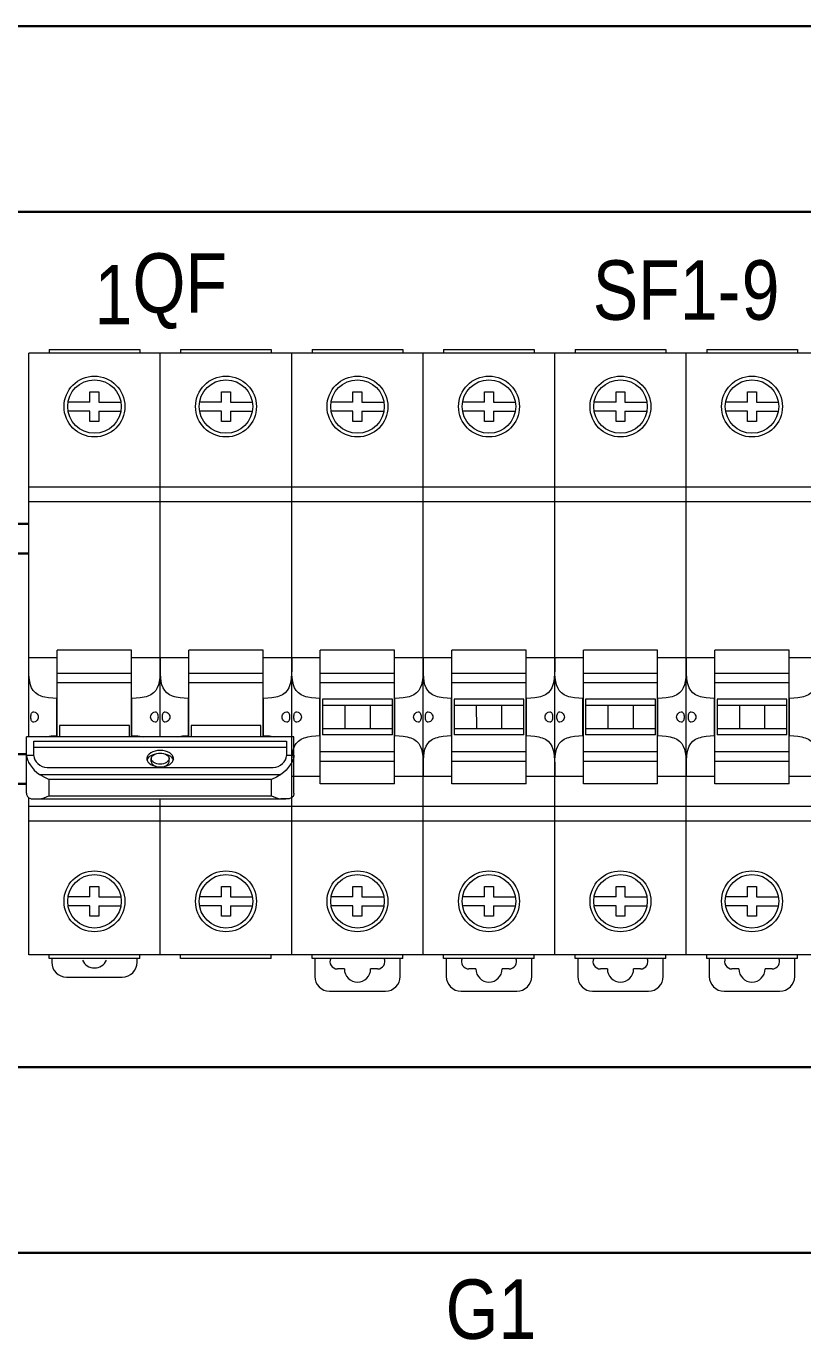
# Model space of a CAD drawing. Header units: millimetres. Extents: x -6000 to 26000, y -6000 to 26000.
# Drawn here: x 86.14 to 100.68, y -4321.09 to -4296.5 of the extents above; entities that cross this region are included whole.
import ezdxf

# ---------------------------------------------------------------- set-up
doc = ezdxf.new("R2010")
doc.units = ezdxf.units.MM
doc.header["$MEASUREMENT"] = 0
for name, color, linetype, lineweight in [('Чертеж и Рисунок_Ном._пера__1', 7, 'Continuous', 15), ('Чертеж и Рисунок_Ном._пера__21', 7, 'Continuous', 30), ('Чертеж и Рисунок_Ном._пера__7', 7, 'Continuous', 15)]:
    doc.layers.add(name, color=color, linetype=linetype, lineweight=lineweight)
doc.styles.add('СГЕНЕРИР_СТИЛЬ_1', font='')
doc.styles.get('СГЕНЕРИР_СТИЛЬ_1').set_extended_font_data('Arial Narrow')

msp = doc.modelspace()

# ---------------------------------------------------------------- linework, layer by layer
at = {"layer": 'Чертеж и Рисунок_Ном._пера__21', "color": 7, "linetype": 'Continuous', "lineweight": 30}
for p, q in [((84.398, -4296.501), (155.339, -4296.501)), ((155.339, -4299.978), (84.398, -4299.978)), ((85.094, -4305.819), (86.187, -4305.819)), ((85.094, -4306.375), (86.187, -4306.375)), ((86.145, -4310.131), (85.094, -4310.131)), ((86.145, -4310.688), (85.094, -4310.688)), ((84.398, -4315.992), (155.339, -4315.992)), ((155.339, -4319.469), (84.398, -4319.469))]:
    msp.add_line(p, q, dxfattribs=at)
at = {"layer": 'Чертеж и Рисунок_Ном._пера__7', "color": 7, "linetype": 'Continuous', "lineweight": 15}
for p, q in [((86.569, -4302.55), (86.569, -4302.62)), ((86.569, -4302.55), (88.266, -4302.55)), ((88.266, -4302.55), (88.266, -4302.62)), ((89.031, -4302.55), (89.031, -4302.62)), ((89.031, -4302.55), (90.728, -4302.55)), ((90.728, -4302.55), (90.728, -4302.62)), ((90.728, -4302.55), (90.728, -4302.62)), ((91.493, -4302.55), (91.493, -4302.62)), ((91.493, -4302.55), (93.19, -4302.55)), ((93.19, -4302.55), (93.19, -4302.62)), ((93.955, -4302.55), (93.955, -4302.62)), ((93.955, -4302.55), (95.652, -4302.55)), ((95.652, -4302.55), (95.652, -4302.62)), ((96.418, -4302.55), (96.418, -4302.62)), ((96.418, -4302.55), (98.115, -4302.55)), ((98.115, -4302.55), (98.115, -4302.62)), ((98.88, -4302.55), (98.88, -4302.62)), ((98.88, -4302.55), (100.577, -4302.55)), ((100.577, -4302.55), (100.577, -4302.62)), ((86.187, -4309.804), (86.187, -4302.62)), ((91.111, -4302.62), (86.187, -4302.62)), ((88.649, -4309.804), (88.649, -4302.62)), ((91.111, -4313.887), (91.111, -4302.62)), ((93.573, -4302.62), (91.111, -4302.62)), ((91.111, -4309.804), (91.111, -4302.62)), ((93.573, -4313.887), (93.573, -4302.62)), ((93.573, -4313.887), (93.573, -4302.62)), ((96.035, -4302.62), (93.573, -4302.62)), ((96.035, -4313.887), (96.035, -4302.62)), ((96.035, -4313.887), (96.035, -4302.62)), ((98.497, -4302.62), (96.035, -4302.62)), ((98.497, -4313.887), (98.497, -4302.62)), ((98.497, -4313.887), (98.497, -4302.62)), ((100.959, -4302.62), (98.497, -4302.62)), ((87.334, -4303.538), (86.924, -4303.538)), ((87.334, -4303.538), (87.334, -4303.343)), ((87.334, -4303.343), (87.501, -4303.343)), ((87.501, -4303.343), (87.501, -4303.538)), ((87.501, -4303.538), (87.912, -4303.538)), ((89.796, -4303.538), (89.386, -4303.538)), ((89.796, -4303.538), (89.796, -4303.343)), ((89.796, -4303.343), (89.963, -4303.343)), ((89.963, -4303.343), (89.963, -4303.538)), ((89.963, -4303.538), (90.374, -4303.538)), ((92.258, -4303.538), (91.848, -4303.538)), ((92.258, -4303.538), (92.258, -4303.343)), ((92.258, -4303.343), (92.425, -4303.343)), ((92.425, -4303.343), (92.425, -4303.538)), ((92.425, -4303.538), (92.836, -4303.538)), ((94.72, -4303.538), (94.31, -4303.538)), ((94.72, -4303.538), (94.72, -4303.343)), ((94.72, -4303.343), (94.887, -4303.343)), ((94.887, -4303.343), (94.887, -4303.538)), ((94.887, -4303.538), (95.298, -4303.538)), ((97.183, -4303.538), (96.772, -4303.538)), ((97.183, -4303.538), (97.183, -4303.343)), ((97.183, -4303.343), (97.349, -4303.343)), ((97.349, -4303.343), (97.349, -4303.538)), ((97.349, -4303.538), (97.76, -4303.538)), ((99.645, -4303.538), (99.234, -4303.538)), ((99.645, -4303.538), (99.645, -4303.343)), ((99.645, -4303.343), (99.812, -4303.343)), ((99.812, -4303.343), (99.812, -4303.538)), ((99.812, -4303.538), (100.222, -4303.538)), ((87.334, -4303.705), (86.924, -4303.705)), ((87.334, -4303.899), (87.334, -4303.705)), ((87.501, -4303.705), (87.501, -4303.899)), ((87.501, -4303.705), (87.912, -4303.705)), ((89.796, -4303.705), (89.386, -4303.705)), ((89.796, -4303.899), (89.796, -4303.705)), ((89.963, -4303.705), (89.963, -4303.899)), ((89.963, -4303.705), (90.374, -4303.705)), ((92.258, -4303.705), (91.848, -4303.705)), ((92.258, -4303.899), (92.258, -4303.705)), ((92.425, -4303.705), (92.425, -4303.899)), ((92.425, -4303.705), (92.836, -4303.705)), ((94.72, -4303.705), (94.31, -4303.705)), ((94.72, -4303.899), (94.72, -4303.705)), ((94.887, -4303.705), (94.887, -4303.899)), ((94.887, -4303.705), (95.298, -4303.705)), ((97.183, -4303.705), (96.772, -4303.705)), ((97.183, -4303.899), (97.183, -4303.705)), ((97.349, -4303.705), (97.349, -4303.899)), ((97.349, -4303.705), (97.76, -4303.705)), ((99.645, -4303.705), (99.234, -4303.705)), ((99.645, -4303.899), (99.645, -4303.705)), ((99.812, -4303.705), (99.812, -4303.899)), ((99.812, -4303.705), (100.222, -4303.705)), ((87.501, -4303.899), (87.334, -4303.899)), ((89.963, -4303.899), (89.796, -4303.899)), ((92.425, -4303.899), (92.258, -4303.899)), ((94.887, -4303.899), (94.72, -4303.899)), ((97.349, -4303.899), (97.183, -4303.899)), ((99.812, -4303.899), (99.645, -4303.899)), ((86.187, -4305.124), (91.111, -4305.124)), ((91.111, -4305.124), (93.573, -4305.124)), ((93.573, -4305.124), (96.035, -4305.124)), ((96.035, -4305.124), (98.497, -4305.124)), ((98.497, -4305.124), (100.959, -4305.124)), ((91.111, -4305.402), (86.187, -4305.402)), ((93.573, -4305.402), (91.111, -4305.402)), ((96.035, -4305.402), (93.573, -4305.402)), ((98.497, -4305.402), (96.035, -4305.402)), ((100.959, -4305.402), (98.497, -4305.402)), ((86.722, -4309.804), (86.722, -4308.182)), ((88.113, -4308.182), (86.722, -4308.182)), ((88.113, -4309.804), (88.113, -4308.182)), ((90.575, -4308.182), (89.184, -4308.182)), ((89.184, -4309.804), (89.184, -4308.182)), ((90.575, -4309.804), (90.575, -4308.182)), ((91.646, -4310.686), (91.646, -4308.182)), ((93.037, -4308.182), (91.646, -4308.182)), ((93.037, -4310.686), (93.037, -4308.182)), ((94.108, -4310.686), (94.108, -4308.182)), ((95.499, -4308.182), (94.108, -4308.182)), ((95.499, -4310.686), (95.499, -4308.182)), ((96.571, -4310.686), (96.571, -4308.182)), ((97.962, -4308.182), (96.571, -4308.182)), ((97.962, -4310.686), (97.962, -4308.182)), ((99.033, -4310.686), (99.033, -4308.182)), ((100.424, -4308.182), (99.033, -4308.182)), ((100.424, -4310.686), (100.424, -4308.182)), ((86.187, -4308.321), (86.722, -4308.321)), ((88.113, -4308.321), (89.184, -4308.321)), ((90.575, -4308.321), (91.111, -4308.321)), ((91.111, -4308.321), (91.646, -4308.321)), ((93.037, -4308.321), (93.573, -4308.321)), ((93.573, -4308.321), (94.108, -4308.321)), ((95.499, -4308.321), (96.035, -4308.321)), ((96.035, -4308.321), (96.571, -4308.321)), ((97.962, -4308.321), (98.497, -4308.321)), ((98.497, -4308.321), (99.033, -4308.321)), ((100.424, -4308.321), (100.959, -4308.321)), ((86.722, -4308.615), (88.113, -4308.615)), ((89.184, -4308.615), (90.575, -4308.615)), ((91.646, -4308.615), (93.037, -4308.615)), ((94.108, -4308.615), (95.499, -4308.615)), ((96.571, -4308.615), (97.962, -4308.615)), ((99.033, -4308.615), (100.424, -4308.615)), ((86.722, -4308.786), (88.113, -4308.786)), ((89.184, -4308.786), (90.575, -4308.786)), ((91.646, -4308.786), (93.037, -4308.786)), ((94.108, -4308.786), (95.499, -4308.786)), ((96.571, -4308.786), (97.962, -4308.786)), ((99.033, -4308.786), (100.424, -4308.786)), ((86.715, -4309.783), (86.715, -4309.085)), ((86.722, -4309.085), (86.715, -4309.085)), ((88.12, -4309.085), (88.113, -4309.085)), ((88.12, -4309.783), (88.12, -4309.085)), ((89.184, -4309.085), (89.177, -4309.085)), ((89.177, -4309.783), (89.177, -4309.085)), ((90.582, -4309.085), (90.575, -4309.085)), ((90.582, -4309.783), (90.582, -4309.085)), ((91.639, -4309.783), (91.639, -4309.085)), ((91.646, -4309.085), (91.639, -4309.085)), ((91.688, -4309.101), (91.688, -4309.219)), ((92.996, -4309.101), (91.688, -4309.101)), ((91.688, -4309.219), (91.688, -4309.768)), ((91.855, -4309.219), (91.688, -4309.219)), ((92.578, -4309.219), (91.855, -4309.219)), ((92.105, -4309.219), (92.106, -4309.65)), ((92.996, -4309.219), (92.578, -4309.219)), ((92.578, -4309.219), (92.578, -4309.65)), ((92.996, -4309.219), (92.996, -4309.101)), ((92.996, -4309.768), (92.996, -4309.219)), ((93.044, -4309.085), (93.037, -4309.085)), ((93.044, -4309.783), (93.044, -4309.085)), ((94.101, -4309.783), (94.101, -4309.085)), ((94.108, -4309.085), (94.101, -4309.085)), ((94.15, -4309.101), (94.15, -4309.219)), ((95.458, -4309.101), (94.15, -4309.101)), ((94.15, -4309.219), (94.15, -4309.768)), ((94.317, -4309.219), (94.15, -4309.219)), ((95.04, -4309.219), (94.317, -4309.219)), ((94.567, -4309.219), (94.568, -4309.65)), ((95.458, -4309.219), (95.04, -4309.219)), ((95.04, -4309.219), (95.04, -4309.65)), ((95.458, -4309.219), (95.458, -4309.101)), ((95.458, -4309.768), (95.458, -4309.219)), ((95.506, -4309.085), (95.499, -4309.085)), ((95.506, -4309.783), (95.506, -4309.085)), ((96.564, -4309.783), (96.564, -4309.085)), ((96.571, -4309.085), (96.564, -4309.085)), ((96.612, -4309.101), (96.612, -4309.219)), ((97.92, -4309.101), (96.612, -4309.101)), ((96.612, -4309.219), (96.612, -4309.768)), ((96.779, -4309.219), (96.612, -4309.219)), ((97.502, -4309.219), (96.779, -4309.219)), ((97.03, -4309.219), (97.03, -4309.65)), ((97.92, -4309.219), (97.502, -4309.219)), ((97.502, -4309.219), (97.502, -4309.65)), ((97.92, -4309.219), (97.92, -4309.101)), ((97.92, -4309.768), (97.92, -4309.219)), ((97.968, -4309.085), (97.962, -4309.085)), ((97.968, -4309.783), (97.968, -4309.085)), ((99.026, -4309.783), (99.026, -4309.085)), ((99.033, -4309.085), (99.026, -4309.085)), ((99.074, -4309.101), (99.074, -4309.219)), ((100.382, -4309.101), (99.074, -4309.101)), ((99.074, -4309.219), (99.074, -4309.768)), ((99.241, -4309.219), (99.074, -4309.219)), ((99.965, -4309.219), (99.241, -4309.219)), ((99.492, -4309.219), (99.492, -4309.65)), ((99.965, -4309.219), (99.964, -4309.65)), ((100.382, -4309.219), (99.965, -4309.219)), ((100.382, -4309.219), (100.382, -4309.101)), ((100.382, -4309.768), (100.382, -4309.219)), ((100.431, -4309.085), (100.424, -4309.085)), ((100.431, -4309.783), (100.431, -4309.085)), ((86.764, -4309.596), (86.764, -4309.804)), ((88.072, -4309.596), (86.764, -4309.596)), ((88.072, -4309.804), (88.072, -4309.596)), ((90.534, -4309.596), (89.226, -4309.596)), ((89.226, -4309.596), (89.226, -4309.804)), ((90.534, -4309.804), (90.534, -4309.596)), ((91.688, -4309.65), (92.996, -4309.65)), ((94.15, -4309.65), (95.458, -4309.65)), ((96.612, -4309.65), (97.92, -4309.65)), ((99.074, -4309.65), (100.382, -4309.65)), ((86.145, -4310.859), (86.145, -4309.804)), ((91.153, -4309.804), (86.145, -4309.804)), ((86.284, -4310.164), (86.284, -4309.889)), ((86.284, -4309.889), (91.013, -4309.889)), ((86.715, -4309.783), (86.722, -4309.783)), ((88.113, -4309.783), (88.12, -4309.783)), ((89.177, -4309.783), (89.184, -4309.783)), ((90.575, -4309.783), (90.582, -4309.783)), ((91.013, -4309.889), (91.013, -4310.164)), ((91.153, -4310.859), (91.153, -4309.804)), ((91.639, -4309.783), (91.646, -4309.783)), ((92.996, -4309.768), (91.688, -4309.768)), ((93.037, -4309.783), (93.044, -4309.783)), ((94.101, -4309.783), (94.108, -4309.783)), ((95.458, -4309.768), (94.15, -4309.768)), ((95.499, -4309.783), (95.506, -4309.783)), ((96.564, -4309.783), (96.571, -4309.783)), ((97.92, -4309.768), (96.612, -4309.768)), ((97.962, -4309.783), (97.968, -4309.783)), ((99.026, -4309.783), (99.033, -4309.783)), ((100.382, -4309.768), (99.074, -4309.768)), ((100.424, -4309.783), (100.431, -4309.783)), ((86.145, -4310.146), (86.284, -4310.146)), ((86.284, -4309.999), (91.013, -4309.999)), ((91.013, -4310.146), (91.153, -4310.146)), ((93.037, -4310.085), (91.646, -4310.085)), ((95.499, -4310.085), (94.108, -4310.085)), ((97.962, -4310.085), (96.571, -4310.085)), ((100.424, -4310.085), (99.033, -4310.085)), ((86.534, -4310.381), (90.763, -4310.381)), ((88.482, -4310.268), (88.482, -4310.213)), ((88.816, -4310.268), (88.816, -4310.213)), ((91.646, -4310.261), (93.037, -4310.261)), ((94.108, -4310.261), (95.499, -4310.261)), ((96.571, -4310.261), (97.962, -4310.261)), ((99.033, -4310.261), (100.424, -4310.261)), ((86.388, -4310.509), (90.909, -4310.509)), ((86.562, -4310.607), (86.562, -4310.911)), ((90.735, -4310.607), (86.562, -4310.607)), ((90.735, -4310.911), (90.735, -4310.607)), ((91.646, -4310.548), (91.111, -4310.548)), ((93.037, -4310.686), (91.646, -4310.686)), ((93.573, -4310.548), (93.037, -4310.548)), ((94.108, -4310.548), (93.573, -4310.548)), ((95.499, -4310.686), (94.108, -4310.686)), ((96.035, -4310.548), (95.499, -4310.548)), ((96.571, -4310.548), (96.035, -4310.548)), ((97.962, -4310.686), (96.571, -4310.686)), ((98.497, -4310.548), (97.962, -4310.548)), ((99.033, -4310.548), (98.497, -4310.548)), ((100.424, -4310.686), (99.033, -4310.686)), ((100.959, -4310.548), (100.424, -4310.548)), ((86.187, -4313.887), (86.187, -4310.945)), ((86.562, -4310.911), (90.735, -4310.911)), ((91.111, -4313.887), (91.111, -4310.944)), ((86.187, -4311.105), (91.111, -4311.105)), ((86.296, -4310.969), (86.388, -4310.963)), ((86.296, -4310.969), (91.002, -4310.969)), ((86.388, -4310.963), (90.909, -4310.963)), ((88.649, -4313.887), (88.649, -4310.969)), ((91.002, -4310.969), (90.909, -4310.963)), ((91.111, -4311.105), (93.573, -4311.105)), ((93.573, -4311.105), (96.035, -4311.105)), ((96.035, -4311.105), (98.497, -4311.105)), ((98.497, -4311.105), (100.959, -4311.105)), ((91.111, -4311.383), (86.187, -4311.383)), ((93.573, -4311.383), (91.111, -4311.383)), ((96.035, -4311.383), (93.573, -4311.383)), ((98.497, -4311.383), (96.035, -4311.383)), ((100.959, -4311.383), (98.497, -4311.383)), ((87.334, -4312.607), (87.501, -4312.607)), ((87.334, -4312.802), (87.334, -4312.607)), ((87.501, -4312.607), (87.501, -4312.802)), ((89.796, -4312.607), (89.963, -4312.607)), ((89.796, -4312.802), (89.796, -4312.607)), ((89.963, -4312.607), (89.963, -4312.802)), ((92.258, -4312.607), (92.425, -4312.607)), ((92.258, -4312.802), (92.258, -4312.607)), ((92.425, -4312.607), (92.425, -4312.802)), ((94.72, -4312.607), (94.887, -4312.607)), ((94.72, -4312.802), (94.72, -4312.607)), ((94.887, -4312.607), (94.887, -4312.802)), ((97.183, -4312.607), (97.349, -4312.607)), ((97.183, -4312.802), (97.183, -4312.607)), ((97.349, -4312.607), (97.349, -4312.802)), ((99.645, -4312.607), (99.812, -4312.607)), ((99.645, -4312.802), (99.645, -4312.607)), ((99.812, -4312.607), (99.812, -4312.802)), ((87.334, -4312.802), (86.924, -4312.802)), ((87.501, -4312.802), (87.912, -4312.802)), ((89.796, -4312.802), (89.386, -4312.802)), ((89.963, -4312.802), (90.374, -4312.802)), ((92.258, -4312.802), (91.848, -4312.802)), ((92.425, -4312.802), (92.836, -4312.802)), ((94.72, -4312.802), (94.31, -4312.802)), ((94.887, -4312.802), (95.298, -4312.802)), ((97.183, -4312.802), (96.772, -4312.802)), ((97.349, -4312.802), (97.76, -4312.802)), ((99.645, -4312.802), (99.234, -4312.802)), ((99.812, -4312.802), (100.222, -4312.802)), ((87.334, -4312.969), (86.924, -4312.969)), ((87.334, -4313.164), (87.334, -4312.969)), ((87.501, -4312.969), (87.912, -4312.969)), ((87.501, -4312.969), (87.501, -4313.164)), ((89.796, -4312.969), (89.386, -4312.969)), ((89.796, -4313.164), (89.796, -4312.969)), ((89.963, -4312.969), (90.374, -4312.969)), ((89.963, -4312.969), (89.963, -4313.164)), ((92.258, -4312.969), (91.848, -4312.969)), ((92.258, -4313.164), (92.258, -4312.969)), ((92.425, -4312.969), (92.836, -4312.969)), ((92.425, -4312.969), (92.425, -4313.164)), ((94.72, -4312.969), (94.31, -4312.969)), ((94.72, -4313.164), (94.72, -4312.969)), ((94.887, -4312.969), (95.298, -4312.969)), ((94.887, -4312.969), (94.887, -4313.164)), ((97.183, -4312.969), (96.772, -4312.969)), ((97.183, -4313.164), (97.183, -4312.969)), ((97.349, -4312.969), (97.76, -4312.969)), ((97.349, -4312.969), (97.349, -4313.164)), ((99.645, -4312.969), (99.234, -4312.969)), ((99.645, -4313.164), (99.645, -4312.969)), ((99.812, -4312.969), (100.222, -4312.969)), ((99.812, -4312.969), (99.812, -4313.164)), ((87.501, -4313.164), (87.334, -4313.164)), ((89.963, -4313.164), (89.796, -4313.164)), ((92.425, -4313.164), (92.258, -4313.164)), ((94.887, -4313.164), (94.72, -4313.164)), ((97.349, -4313.164), (97.183, -4313.164)), ((99.812, -4313.164), (99.645, -4313.164)), ((91.111, -4313.887), (86.187, -4313.887)), ((86.569, -4313.956), (86.569, -4313.887)), ((88.266, -4313.956), (88.266, -4313.887)), ((89.031, -4313.956), (89.031, -4313.887)), ((90.728, -4313.956), (90.728, -4313.887)), ((93.573, -4313.887), (91.111, -4313.887)), ((91.493, -4313.956), (91.493, -4313.887)), ((93.19, -4313.956), (93.19, -4313.887)), ((96.035, -4313.887), (93.573, -4313.887)), ((93.955, -4313.956), (93.955, -4313.887)), ((95.652, -4313.956), (95.652, -4313.887)), ((98.497, -4313.887), (96.035, -4313.887)), ((96.418, -4313.956), (96.418, -4313.887)), ((98.115, -4313.956), (98.115, -4313.887)), ((100.959, -4313.887), (98.497, -4313.887)), ((98.88, -4313.956), (98.88, -4313.887)), ((100.577, -4313.956), (100.577, -4313.887)), ((88.266, -4313.956), (86.569, -4313.956)), ((86.618, -4313.956), (86.618, -4314.026)), ((88.218, -4314.026), (88.218, -4313.956)), ((90.728, -4313.956), (89.031, -4313.956)), ((93.19, -4313.956), (91.493, -4313.956)), ((91.542, -4313.956), (91.542, -4314.29)), ((93.142, -4314.29), (93.142, -4313.956)), ((95.652, -4313.956), (93.955, -4313.956)), ((94.004, -4313.956), (94.004, -4314.29)), ((95.604, -4314.29), (95.604, -4313.956)), ((98.115, -4313.956), (96.418, -4313.956)), ((96.466, -4313.956), (96.466, -4314.29)), ((98.066, -4314.29), (98.066, -4313.956)), ((100.577, -4313.956), (98.88, -4313.956)), ((98.928, -4313.956), (98.928, -4314.29)), ((100.528, -4314.29), (100.528, -4313.956)), ((86.896, -4314.304), (87.939, -4314.304)), ((92.096, -4314.151), (91.966, -4314.151)), ((92.717, -4314.151), (92.588, -4314.151)), ((94.558, -4314.151), (94.428, -4314.151)), ((95.18, -4314.151), (95.05, -4314.151)), ((97.02, -4314.151), (96.89, -4314.151)), ((97.642, -4314.151), (97.512, -4314.151)), ((99.482, -4314.151), (99.353, -4314.151)), ((100.104, -4314.151), (99.974, -4314.151)), ((91.82, -4314.568), (92.864, -4314.568)), ((94.282, -4314.568), (95.326, -4314.568)), ((96.744, -4314.568), (97.788, -4314.568)), ((99.206, -4314.568), (100.25, -4314.568))]:
    msp.add_line(p, q, dxfattribs=at)
at = {"layer": 'Чертеж и Рисунок_Ном._пера__7', "color": 7, "linetype": 'Continuous', "lineweight": 15, "flags": 128}
for points in [[(86.715, -4309.085), (86.636, -4309.083), (86.559, -4309.076), (86.487, -4309.063), (86.452, -4309.054), (86.42, -4309.044), (86.361, -4309.017), (86.312, -4308.982), (86.272, -4308.939), (86.242, -4308.889), (86.22, -4308.832), (86.205, -4308.769), (86.196, -4308.701), (86.191, -4308.63), (86.188, -4308.555), (86.187, -4308.478), (86.187, -4308.4), (86.187, -4308.321)], [(88.649, -4308.321), (88.649, -4308.4), (88.648, -4308.478), (88.647, -4308.555), (88.645, -4308.63), (88.64, -4308.701), (88.63, -4308.769), (88.616, -4308.832), (88.594, -4308.889), (88.564, -4308.939), (88.524, -4308.982), (88.474, -4309.017), (88.416, -4309.044), (88.383, -4309.054), (88.349, -4309.063), (88.276, -4309.076), (88.199, -4309.083), (88.12, -4309.085)], [(89.177, -4309.085), (89.098, -4309.083), (89.021, -4309.076), (88.949, -4309.063), (88.914, -4309.054), (88.882, -4309.044), (88.823, -4309.017), (88.774, -4308.982), (88.734, -4308.939), (88.704, -4308.889), (88.682, -4308.832), (88.667, -4308.769), (88.658, -4308.701), (88.653, -4308.63), (88.65, -4308.555), (88.649, -4308.478), (88.649, -4308.4), (88.649, -4308.321)], [(91.111, -4308.321), (91.111, -4308.4), (91.111, -4308.478), (91.11, -4308.555), (91.107, -4308.63), (91.102, -4308.701), (91.092, -4308.769), (91.078, -4308.832), (91.056, -4308.889), (91.026, -4308.939), (90.986, -4308.982), (90.936, -4309.017), (90.878, -4309.044), (90.845, -4309.054), (90.811, -4309.063), (90.738, -4309.076), (90.661, -4309.083), (90.582, -4309.085)], [(91.639, -4309.085), (91.56, -4309.083), (91.484, -4309.076), (91.411, -4309.063), (91.377, -4309.054), (91.344, -4309.044), (91.285, -4309.017), (91.236, -4308.982), (91.196, -4308.939), (91.166, -4308.889), (91.144, -4308.832), (91.129, -4308.769), (91.12, -4308.701), (91.115, -4308.63), (91.112, -4308.555), (91.111, -4308.478), (91.111, -4308.321)], [(93.573, -4308.321), (93.573, -4308.478), (93.572, -4308.555), (93.569, -4308.63), (93.564, -4308.701), (93.555, -4308.769), (93.54, -4308.832), (93.518, -4308.889), (93.488, -4308.939), (93.448, -4308.982), (93.398, -4309.017), (93.34, -4309.044), (93.307, -4309.054), (93.273, -4309.063), (93.2, -4309.076), (93.123, -4309.083), (93.044, -4309.085)], [(94.101, -4309.085), (94.023, -4309.083), (93.946, -4309.076), (93.873, -4309.063), (93.839, -4309.054), (93.806, -4309.044), (93.747, -4309.017), (93.698, -4308.982), (93.658, -4308.939), (93.628, -4308.889), (93.606, -4308.832), (93.591, -4308.769), (93.582, -4308.701), (93.577, -4308.63), (93.574, -4308.555), (93.573, -4308.478), (93.573, -4308.321)], [(96.035, -4308.321), (96.035, -4308.478), (96.034, -4308.555), (96.031, -4308.63), (96.026, -4308.701), (96.017, -4308.769), (96.002, -4308.832), (95.98, -4308.889), (95.95, -4308.939), (95.91, -4308.982), (95.861, -4309.017), (95.802, -4309.044), (95.769, -4309.054), (95.735, -4309.063), (95.662, -4309.076), (95.585, -4309.083), (95.506, -4309.085)], [(96.564, -4309.085), (96.485, -4309.083), (96.408, -4309.076), (96.335, -4309.063), (96.301, -4309.054), (96.268, -4309.044), (96.209, -4309.017), (96.16, -4308.982), (96.12, -4308.939), (96.09, -4308.889), (96.068, -4308.832), (96.053, -4308.769), (96.044, -4308.701), (96.039, -4308.63), (96.036, -4308.555), (96.035, -4308.478), (96.035, -4308.321)], [(98.497, -4308.321), (98.497, -4308.478), (98.496, -4308.555), (98.493, -4308.63), (98.488, -4308.701), (98.479, -4308.769), (98.464, -4308.832), (98.442, -4308.889), (98.412, -4308.939), (98.372, -4308.982), (98.323, -4309.017), (98.264, -4309.044), (98.231, -4309.054), (98.197, -4309.063), (98.124, -4309.076), (98.047, -4309.083), (97.968, -4309.085)], [(99.026, -4309.085), (98.947, -4309.083), (98.87, -4309.076), (98.797, -4309.063), (98.763, -4309.054), (98.73, -4309.044), (98.671, -4309.017), (98.622, -4308.982), (98.582, -4308.939), (98.552, -4308.889), (98.53, -4308.832), (98.515, -4308.769), (98.506, -4308.701), (98.501, -4308.63), (98.498, -4308.555), (98.497, -4308.478), (98.497, -4308.321)], [(100.959, -4308.321), (100.959, -4308.478), (100.958, -4308.555), (100.955, -4308.63), (100.95, -4308.701), (100.941, -4308.769), (100.926, -4308.832), (100.904, -4308.889), (100.874, -4308.939), (100.834, -4308.982), (100.785, -4309.017), (100.726, -4309.044), (100.693, -4309.054), (100.659, -4309.063), (100.586, -4309.076), (100.51, -4309.083), (100.431, -4309.085)], [(86.227, -4309.434), (86.228, -4309.414), (86.231, -4309.395), (86.235, -4309.377), (86.241, -4309.363), (86.249, -4309.351), (86.258, -4309.343), (86.269, -4309.339), (86.28, -4309.337)], [(86.28, -4309.532), (86.269, -4309.53), (86.258, -4309.526), (86.249, -4309.518), (86.241, -4309.506), (86.235, -4309.491), (86.231, -4309.474), (86.228, -4309.455), (86.227, -4309.434)], [(86.28, -4309.337), (86.307, -4309.344), (86.32, -4309.351), (86.333, -4309.362), (86.346, -4309.376), (86.356, -4309.393), (86.364, -4309.412), (86.367, -4309.434)], [(86.367, -4309.434), (86.364, -4309.456), (86.356, -4309.476), (86.346, -4309.493), (86.333, -4309.507), (86.32, -4309.517), (86.307, -4309.525), (86.28, -4309.532)], [(88.469, -4309.434), (88.471, -4309.412), (88.479, -4309.393), (88.49, -4309.376), (88.502, -4309.362), (88.515, -4309.351), (88.529, -4309.344), (88.555, -4309.337)], [(88.555, -4309.532), (88.529, -4309.525), (88.515, -4309.517), (88.502, -4309.507), (88.49, -4309.493), (88.479, -4309.476), (88.471, -4309.456), (88.469, -4309.434)], [(88.555, -4309.337), (88.567, -4309.339), (88.577, -4309.343), (88.586, -4309.351), (88.594, -4309.363), (88.6, -4309.377), (88.605, -4309.395), (88.607, -4309.414), (88.608, -4309.434)], [(88.608, -4309.434), (88.607, -4309.455), (88.605, -4309.474), (88.6, -4309.491), (88.594, -4309.506), (88.586, -4309.518), (88.577, -4309.526), (88.567, -4309.53), (88.555, -4309.532)], [(88.689, -4309.434), (88.69, -4309.414), (88.693, -4309.395), (88.697, -4309.377), (88.704, -4309.363), (88.711, -4309.351), (88.721, -4309.343), (88.731, -4309.339), (88.742, -4309.337)], [(88.742, -4309.532), (88.731, -4309.53), (88.721, -4309.526), (88.711, -4309.518), (88.704, -4309.506), (88.697, -4309.491), (88.693, -4309.474), (88.69, -4309.455), (88.689, -4309.434)], [(88.742, -4309.337), (88.769, -4309.344), (88.782, -4309.351), (88.796, -4309.362), (88.808, -4309.376), (88.819, -4309.393), (88.826, -4309.412), (88.829, -4309.434)], [(88.829, -4309.434), (88.826, -4309.456), (88.819, -4309.476), (88.808, -4309.493), (88.796, -4309.507), (88.782, -4309.517), (88.769, -4309.525), (88.742, -4309.532)], [(90.931, -4309.434), (90.934, -4309.412), (90.941, -4309.393), (90.952, -4309.376), (90.964, -4309.362), (90.977, -4309.351), (90.991, -4309.344), (91.017, -4309.337)], [(90.931, -4309.434), (90.934, -4309.412), (90.941, -4309.393), (90.952, -4309.376), (90.964, -4309.362), (90.977, -4309.351), (90.991, -4309.344), (91.017, -4309.337)], [(91.017, -4309.532), (90.991, -4309.525), (90.977, -4309.517), (90.964, -4309.507), (90.952, -4309.493), (90.941, -4309.476), (90.934, -4309.456), (90.931, -4309.434)], [(91.017, -4309.532), (90.991, -4309.525), (90.977, -4309.517), (90.964, -4309.507), (90.952, -4309.493), (90.941, -4309.476), (90.934, -4309.456), (90.931, -4309.434)], [(91.017, -4309.337), (91.029, -4309.339), (91.039, -4309.343), (91.048, -4309.351), (91.056, -4309.363), (91.062, -4309.377), (91.067, -4309.395), (91.07, -4309.414), (91.07, -4309.434)], [(91.017, -4309.337), (91.029, -4309.339), (91.039, -4309.343), (91.048, -4309.351), (91.056, -4309.363), (91.062, -4309.377), (91.067, -4309.395), (91.07, -4309.414), (91.07, -4309.434)], [(91.07, -4309.434), (91.07, -4309.455), (91.067, -4309.474), (91.062, -4309.491), (91.056, -4309.506), (91.048, -4309.518), (91.039, -4309.526), (91.029, -4309.53), (91.017, -4309.532)], [(91.07, -4309.434), (91.07, -4309.455), (91.067, -4309.474), (91.062, -4309.491), (91.056, -4309.506), (91.048, -4309.518), (91.039, -4309.526), (91.029, -4309.53), (91.017, -4309.532)], [(91.151, -4309.434), (91.152, -4309.414), (91.155, -4309.395), (91.159, -4309.377), (91.166, -4309.363), (91.173, -4309.351), (91.183, -4309.343), (91.193, -4309.339), (91.204, -4309.337)], [(91.204, -4309.532), (91.193, -4309.53), (91.183, -4309.526), (91.173, -4309.518), (91.166, -4309.506), (91.159, -4309.491), (91.155, -4309.474), (91.152, -4309.455), (91.151, -4309.434)], [(91.204, -4309.337), (91.231, -4309.344), (91.244, -4309.351), (91.258, -4309.362), (91.27, -4309.376), (91.281, -4309.393), (91.288, -4309.412), (91.291, -4309.434)], [(91.291, -4309.434), (91.288, -4309.456), (91.281, -4309.476), (91.27, -4309.493), (91.258, -4309.507), (91.244, -4309.517), (91.231, -4309.525), (91.204, -4309.532)], [(93.393, -4309.434), (93.396, -4309.412), (93.403, -4309.393), (93.414, -4309.376), (93.426, -4309.362), (93.439, -4309.351), (93.453, -4309.344), (93.479, -4309.337)], [(93.479, -4309.532), (93.453, -4309.525), (93.439, -4309.517), (93.426, -4309.507), (93.414, -4309.493), (93.403, -4309.476), (93.396, -4309.456), (93.393, -4309.434)], [(93.479, -4309.337), (93.491, -4309.339), (93.501, -4309.343), (93.51, -4309.351), (93.518, -4309.363), (93.524, -4309.377), (93.529, -4309.395), (93.532, -4309.414), (93.532, -4309.434)], [(93.532, -4309.434), (93.532, -4309.455), (93.529, -4309.474), (93.524, -4309.491), (93.518, -4309.506), (93.51, -4309.518), (93.501, -4309.526), (93.491, -4309.53), (93.479, -4309.532)], [(93.613, -4309.434), (93.614, -4309.414), (93.617, -4309.395), (93.621, -4309.377), (93.628, -4309.363), (93.635, -4309.351), (93.645, -4309.343), (93.655, -4309.339), (93.666, -4309.337)], [(93.666, -4309.532), (93.655, -4309.53), (93.645, -4309.526), (93.635, -4309.518), (93.628, -4309.506), (93.621, -4309.491), (93.617, -4309.474), (93.614, -4309.455), (93.613, -4309.434)], [(93.666, -4309.337), (93.693, -4309.344), (93.706, -4309.351), (93.72, -4309.362), (93.732, -4309.376), (93.743, -4309.393), (93.75, -4309.412), (93.753, -4309.434)], [(93.753, -4309.434), (93.75, -4309.456), (93.743, -4309.476), (93.732, -4309.493), (93.72, -4309.507), (93.706, -4309.517), (93.693, -4309.525), (93.666, -4309.532)], [(95.855, -4309.434), (95.858, -4309.412), (95.865, -4309.393), (95.876, -4309.376), (95.888, -4309.362), (95.902, -4309.351), (95.915, -4309.344), (95.942, -4309.337)], [(95.942, -4309.532), (95.915, -4309.525), (95.902, -4309.517), (95.888, -4309.507), (95.876, -4309.493), (95.865, -4309.476), (95.858, -4309.456), (95.855, -4309.434)], [(95.942, -4309.337), (95.953, -4309.339), (95.963, -4309.343), (95.972, -4309.351), (95.98, -4309.363), (95.986, -4309.377), (95.991, -4309.395), (95.994, -4309.414), (95.995, -4309.434)], [(95.995, -4309.434), (95.994, -4309.455), (95.991, -4309.474), (95.986, -4309.491), (95.98, -4309.506), (95.972, -4309.518), (95.963, -4309.526), (95.953, -4309.53), (95.942, -4309.532)], [(96.075, -4309.434), (96.076, -4309.414), (96.079, -4309.395), (96.084, -4309.377), (96.09, -4309.363), (96.098, -4309.351), (96.107, -4309.343), (96.117, -4309.339), (96.128, -4309.337)], [(96.128, -4309.532), (96.117, -4309.53), (96.107, -4309.526), (96.098, -4309.518), (96.09, -4309.506), (96.084, -4309.491), (96.079, -4309.474), (96.076, -4309.455), (96.075, -4309.434)], [(96.128, -4309.337), (96.155, -4309.344), (96.168, -4309.351), (96.182, -4309.362), (96.194, -4309.376), (96.205, -4309.393), (96.212, -4309.412), (96.215, -4309.434)], [(96.215, -4309.434), (96.212, -4309.456), (96.205, -4309.476), (96.194, -4309.493), (96.182, -4309.507), (96.168, -4309.517), (96.155, -4309.525), (96.128, -4309.532)], [(98.317, -4309.434), (98.32, -4309.412), (98.327, -4309.393), (98.338, -4309.376), (98.35, -4309.362), (98.364, -4309.351), (98.377, -4309.344), (98.404, -4309.337)], [(98.404, -4309.532), (98.377, -4309.525), (98.364, -4309.517), (98.35, -4309.507), (98.338, -4309.493), (98.327, -4309.476), (98.32, -4309.456), (98.317, -4309.434)], [(98.404, -4309.337), (98.415, -4309.339), (98.425, -4309.343), (98.435, -4309.351), (98.442, -4309.363), (98.449, -4309.377), (98.453, -4309.395), (98.456, -4309.414), (98.457, -4309.434)], [(98.457, -4309.434), (98.456, -4309.455), (98.453, -4309.474), (98.449, -4309.491), (98.442, -4309.506), (98.435, -4309.518), (98.425, -4309.526), (98.415, -4309.53), (98.404, -4309.532)], [(98.537, -4309.434), (98.538, -4309.414), (98.541, -4309.395), (98.546, -4309.377), (98.552, -4309.363), (98.56, -4309.351), (98.569, -4309.343), (98.579, -4309.339), (98.591, -4309.337)], [(98.591, -4309.532), (98.579, -4309.53), (98.569, -4309.526), (98.56, -4309.518), (98.552, -4309.506), (98.546, -4309.491), (98.541, -4309.474), (98.538, -4309.455), (98.537, -4309.434)], [(98.591, -4309.337), (98.617, -4309.344), (98.631, -4309.351), (98.644, -4309.362), (98.656, -4309.376), (98.667, -4309.393), (98.674, -4309.412), (98.677, -4309.434)], [(98.677, -4309.434), (98.674, -4309.456), (98.667, -4309.476), (98.656, -4309.493), (98.644, -4309.507), (98.631, -4309.517), (98.617, -4309.525), (98.591, -4309.532)], [(86.502, -4309.803), (86.606, -4309.788), (86.715, -4309.783)], [(88.12, -4309.783), (88.23, -4309.788), (88.334, -4309.803)], [(88.964, -4309.803), (89.068, -4309.788), (89.177, -4309.783)], [(90.582, -4309.783), (90.692, -4309.788), (90.796, -4309.803)], [(91.111, -4310.548), (91.111, -4310.39), (91.112, -4310.313), (91.115, -4310.239), (91.12, -4310.167), (91.129, -4310.1), (91.144, -4310.037), (91.166, -4309.98), (91.196, -4309.929), (91.236, -4309.887), (91.285, -4309.852), (91.344, -4309.825), (91.377, -4309.815), (91.411, -4309.806), (91.484, -4309.793), (91.56, -4309.786), (91.639, -4309.783)], [(93.044, -4309.783), (93.123, -4309.786), (93.2, -4309.793), (93.273, -4309.806), (93.307, -4309.815), (93.34, -4309.825), (93.398, -4309.852), (93.448, -4309.887), (93.488, -4309.929), (93.518, -4309.98), (93.54, -4310.037), (93.555, -4310.1), (93.564, -4310.167), (93.569, -4310.239), (93.572, -4310.313), (93.573, -4310.39), (93.573, -4310.548)], [(93.573, -4310.548), (93.573, -4310.39), (93.574, -4310.313), (93.577, -4310.239), (93.582, -4310.167), (93.591, -4310.1), (93.606, -4310.037), (93.628, -4309.98), (93.658, -4309.929), (93.698, -4309.887), (93.747, -4309.852), (93.806, -4309.825), (93.839, -4309.815), (93.873, -4309.806), (93.946, -4309.793), (94.023, -4309.786), (94.101, -4309.783)], [(95.506, -4309.783), (95.585, -4309.786), (95.662, -4309.793), (95.735, -4309.806), (95.769, -4309.815), (95.802, -4309.825), (95.861, -4309.852), (95.91, -4309.887), (95.95, -4309.929), (95.98, -4309.98), (96.002, -4310.037), (96.017, -4310.1), (96.026, -4310.167), (96.031, -4310.239), (96.034, -4310.313), (96.035, -4310.39), (96.035, -4310.548)], [(96.035, -4310.548), (96.035, -4310.39), (96.036, -4310.313), (96.039, -4310.239), (96.044, -4310.167), (96.053, -4310.1), (96.068, -4310.037), (96.09, -4309.98), (96.12, -4309.929), (96.16, -4309.887), (96.209, -4309.852), (96.268, -4309.825), (96.301, -4309.815), (96.335, -4309.806), (96.408, -4309.793), (96.485, -4309.786), (96.564, -4309.783)], [(97.968, -4309.783), (98.047, -4309.786), (98.124, -4309.793), (98.197, -4309.806), (98.231, -4309.815), (98.264, -4309.825), (98.323, -4309.852), (98.372, -4309.887), (98.412, -4309.929), (98.442, -4309.98), (98.464, -4310.037), (98.479, -4310.1), (98.488, -4310.167), (98.493, -4310.239), (98.496, -4310.313), (98.497, -4310.39), (98.497, -4310.548)], [(98.497, -4310.548), (98.497, -4310.39), (98.498, -4310.313), (98.501, -4310.239), (98.506, -4310.167), (98.515, -4310.1), (98.53, -4310.037), (98.552, -4309.98), (98.582, -4309.929), (98.622, -4309.887), (98.671, -4309.852), (98.73, -4309.825), (98.763, -4309.815), (98.797, -4309.806), (98.87, -4309.793), (98.947, -4309.786), (99.026, -4309.783)], [(100.431, -4309.783), (100.51, -4309.786), (100.586, -4309.793), (100.659, -4309.806), (100.693, -4309.815), (100.726, -4309.825), (100.785, -4309.852), (100.834, -4309.887), (100.874, -4309.929), (100.904, -4309.98), (100.926, -4310.037), (100.941, -4310.1), (100.95, -4310.167), (100.955, -4310.239), (100.958, -4310.313), (100.959, -4310.39), (100.959, -4310.548)], [(86.145, -4310.146), (86.146, -4310.167), (86.15, -4310.188), (86.156, -4310.211), (86.164, -4310.234), (86.174, -4310.259), (86.186, -4310.283), (86.216, -4310.332), (86.251, -4310.381), (86.292, -4310.427), (86.338, -4310.471), (86.388, -4310.509)], [(86.284, -4310.164), (86.289, -4310.199), (86.295, -4310.217), (86.304, -4310.235), (86.327, -4310.271), (86.357, -4310.305), (86.394, -4310.335), (86.437, -4310.36), (86.485, -4310.375), (86.534, -4310.381)], [(88.649, -4310.059), (88.6, -4310.062), (88.553, -4310.071), (88.51, -4310.085), (88.472, -4310.104), (88.441, -4310.127), (88.417, -4310.154), (88.409, -4310.168), (88.403, -4310.183), (88.4, -4310.198), (88.398, -4310.213)], [(88.402, -4310.24), (88.41, -4310.221), (88.422, -4310.202), (88.438, -4310.185), (88.457, -4310.168), (88.48, -4310.154), (88.505, -4310.141), (88.563, -4310.123)], [(88.482, -4310.213), (88.483, -4310.203), (88.485, -4310.193), (88.495, -4310.174), (88.51, -4310.156), (88.531, -4310.14), (88.556, -4310.128), (88.585, -4310.118), (88.616, -4310.112), (88.649, -4310.11)], [(88.899, -4310.213), (88.898, -4310.198), (88.894, -4310.183), (88.888, -4310.168), (88.88, -4310.154), (88.857, -4310.127), (88.826, -4310.104), (88.788, -4310.085), (88.745, -4310.071), (88.698, -4310.062), (88.649, -4310.059)], [(88.649, -4310.11), (88.681, -4310.112), (88.713, -4310.118), (88.742, -4310.128), (88.767, -4310.14), (88.788, -4310.156), (88.803, -4310.174), (88.812, -4310.193), (88.815, -4310.203), (88.816, -4310.213)], [(88.734, -4310.123), (88.792, -4310.141), (88.817, -4310.154), (88.84, -4310.168), (88.859, -4310.185), (88.875, -4310.202), (88.887, -4310.221), (88.895, -4310.24)], [(90.763, -4310.381), (90.813, -4310.375), (90.86, -4310.36), (90.903, -4310.335), (90.94, -4310.305), (90.971, -4310.271), (90.994, -4310.235), (91.002, -4310.217), (91.008, -4310.199), (91.013, -4310.164)], [(91.153, -4310.146), (91.151, -4310.167), (91.148, -4310.188), (91.142, -4310.211), (91.134, -4310.234), (91.123, -4310.259), (91.111, -4310.283), (91.082, -4310.332), (91.046, -4310.381), (91.005, -4310.427), (90.96, -4310.471), (90.909, -4310.509)], [(88.398, -4310.213), (88.4, -4310.228), (88.403, -4310.243), (88.409, -4310.258), (88.417, -4310.272), (88.441, -4310.299), (88.472, -4310.322), (88.51, -4310.341), (88.553, -4310.355), (88.6, -4310.364), (88.649, -4310.367)], [(88.649, -4310.316), (88.616, -4310.314), (88.585, -4310.308), (88.556, -4310.298), (88.531, -4310.286), (88.51, -4310.27), (88.495, -4310.252), (88.485, -4310.233), (88.483, -4310.223), (88.482, -4310.213)], [(88.482, -4310.268), (88.483, -4310.281), (88.487, -4310.294), (88.494, -4310.307), (88.504, -4310.319), (88.53, -4310.34), (88.564, -4310.356)], [(88.649, -4310.367), (88.698, -4310.364), (88.745, -4310.355), (88.788, -4310.341), (88.826, -4310.322), (88.857, -4310.299), (88.88, -4310.272), (88.888, -4310.258), (88.894, -4310.243), (88.898, -4310.228), (88.899, -4310.213)], [(88.816, -4310.213), (88.815, -4310.223), (88.812, -4310.233), (88.803, -4310.252), (88.788, -4310.27), (88.767, -4310.286), (88.742, -4310.298), (88.713, -4310.308), (88.681, -4310.314), (88.649, -4310.316)], [(88.734, -4310.356), (88.768, -4310.34), (88.794, -4310.319), (88.803, -4310.307), (88.81, -4310.294), (88.814, -4310.281), (88.816, -4310.268)], [(86.562, -4310.607), (86.475, -4310.562), (86.388, -4310.509)], [(90.909, -4310.509), (90.823, -4310.562), (90.735, -4310.607)], [(86.145, -4310.859), (86.148, -4310.887), (86.151, -4310.899), (86.156, -4310.91), (86.162, -4310.921), (86.169, -4310.93), (86.178, -4310.938), (86.187, -4310.945), (86.209, -4310.956), (86.235, -4310.964), (86.264, -4310.968), (86.296, -4310.969)], [(86.388, -4310.963), (86.431, -4310.957), (86.475, -4310.945), (86.518, -4310.93), (86.562, -4310.911)], [(90.735, -4310.911), (90.779, -4310.93), (90.823, -4310.945), (90.866, -4310.957), (90.909, -4310.963)], [(91.153, -4310.859), (91.15, -4310.887), (91.146, -4310.899), (91.142, -4310.91), (91.135, -4310.921), (91.128, -4310.93), (91.12, -4310.938), (91.11, -4310.945), (91.088, -4310.956), (91.062, -4310.964), (91.034, -4310.968), (91.002, -4310.969)]]:
    msp.add_lwpolyline(points, dxfattribs=at)
at = {"layer": 'Чертеж и Рисунок_Ном._пера__7', "color": 7, "linetype": 'Continuous', "lineweight": 15}
for centre, radius in [((87.418, -4303.621), 0.57), ((89.88, -4303.621), 0.57), ((92.342, -4303.621), 0.57), ((94.804, -4303.621), 0.57), ((97.266, -4303.621), 0.57), ((99.728, -4303.621), 0.57), ((87.418, -4303.621), 0.501), ((89.88, -4303.621), 0.501), ((92.342, -4303.621), 0.501), ((94.804, -4303.621), 0.501), ((97.266, -4303.621), 0.501), ((99.728, -4303.621), 0.501), ((87.418, -4312.885), 0.57), ((87.418, -4312.885), 0.501), ((89.88, -4312.885), 0.57), ((89.88, -4312.885), 0.501), ((92.342, -4312.885), 0.57), ((92.342, -4312.885), 0.501), ((94.804, -4312.885), 0.57), ((94.804, -4312.885), 0.501), ((97.266, -4312.885), 0.57), ((97.266, -4312.885), 0.501), ((99.728, -4312.885), 0.57), ((99.728, -4312.885), 0.501)]:
    msp.add_circle(centre, radius, dxfattribs=at)
for centre, radius, start, end in [((86.896, -4314.026), 0.278, 180, 270), ((87.418, -4313.887), 0.246, 203.9426, 335.9963), ((87.939, -4314.026), 0.278, 270, 0), ((91.966, -4314.012), 0.139, 154.0053, 270), ((92.717, -4314.012), 0.139, 270, 25.9947), ((94.428, -4314.012), 0.139, 154.0053, 270), ((95.18, -4314.012), 0.139, 270, 25.9947), ((96.89, -4314.012), 0.139, 154.0053, 270), ((97.642, -4314.012), 0.139, 270, 25.9947), ((99.353, -4314.012), 0.139, 154.0053, 270), ((100.104, -4314.012), 0.139, 270, 25.9947), ((91.82, -4314.29), 0.278, 180, 270), ((92.342, -4314.151), 0.246, 180, 0), ((92.864, -4314.29), 0.278, 270, 0), ((94.282, -4314.29), 0.278, 180, 270), ((94.804, -4314.151), 0.246, 180, 0), ((95.326, -4314.29), 0.278, 270, 0), ((96.744, -4314.29), 0.278, 180, 270), ((97.266, -4314.151), 0.246, 180, 0), ((97.788, -4314.29), 0.278, 270, 0), ((99.206, -4314.29), 0.278, 180, 270), ((99.728, -4314.151), 0.246, 180, 0), ((100.25, -4314.29), 0.278, 270, 0)]:
    msp.add_arc(centre, radius, start, end, dxfattribs=at)

# ---------------------------------------------------------------- texts
at = {"layer": 'Чертеж и Рисунок_Ном._пера__1', "color": 7, "linetype": 'Continuous', "lineweight": 15, "char_height": 1.1128, "attachment_point": 7, "style": 'СГЕНЕРИР_СТИЛЬ_1'}
for s, insert in [('\\A1;{\\pql;\\fArial Narrow|b0|i0|c204|p34;QF}', (88.13, -4302.17)), ('\\A1;{\\pql;\\fArial Narrow|b0|i0|c204|p34;1}', (87.418, -4302.082)), ('\\A1;{\\pql;\\fArial Narrow|b0|i0|c204|p34;SF1-}', (96.748, -4302.012)), ('\\A1;{\\pql;\\fArial Narrow|b0|i0|c204|p34;9}', (99.534, -4302.011)), ('\\A1;{\\pql;\\fArial Narrow|b0|i0|c204|p34;G1}', (93.992, -4321.094))]:
    msp.add_mtext(s, dxfattribs=dict(at, insert=insert))

doc.saveas('drawing.dxf')
